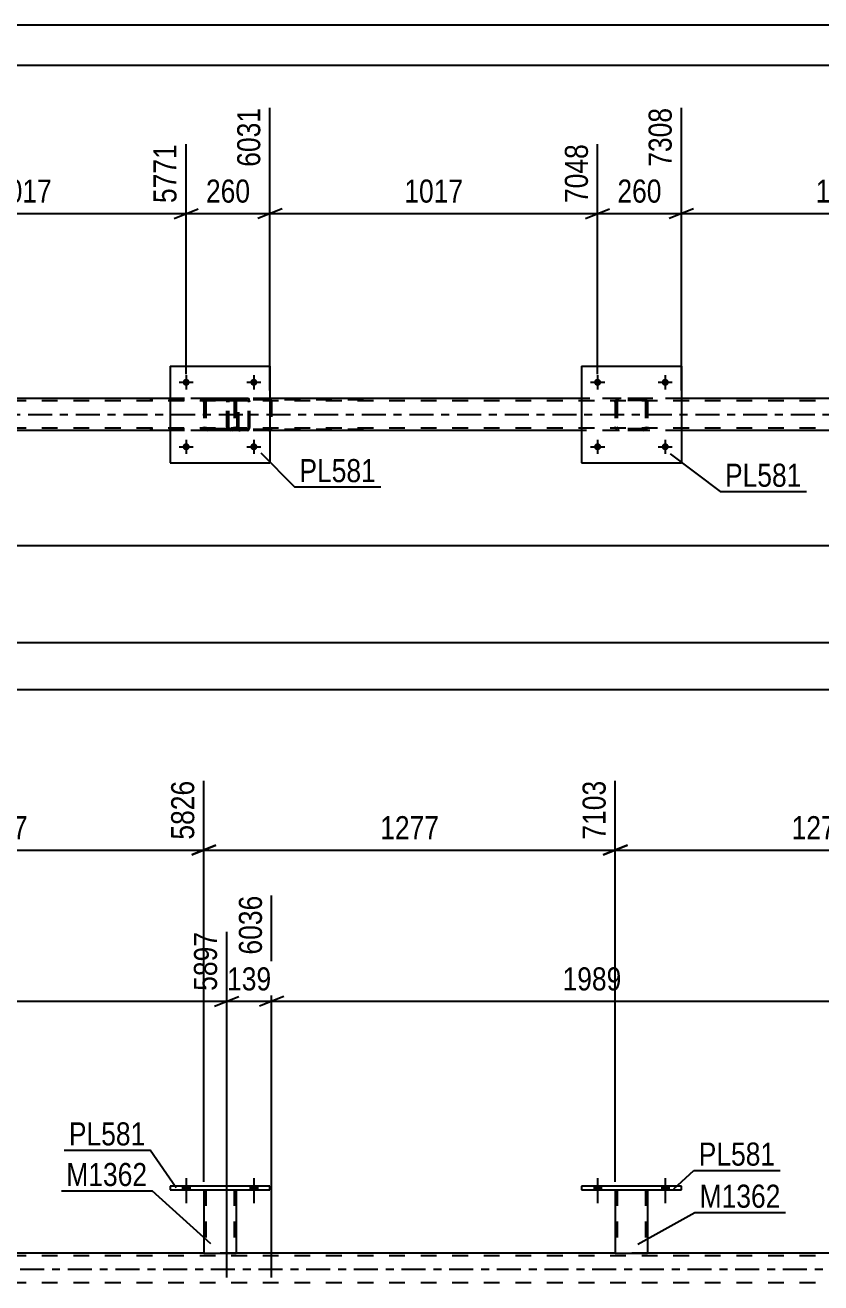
# Model space of a CAD drawing. Header units: millimetres. Extents: x 0 to 841, y 0 to 594.
# Drawn here: x 264.6 to 363.4, y 438 to 594 of the extents above; entities that cross this region are included whole.
import ezdxf

# ---------------------------------------------------------------- set-up
doc = ezdxf.new("R2010")
doc.units = ezdxf.units.MM
doc.linetypes.add('DXK_LINE_DOT2', pattern=[3.9198, 1.9599, -1.9599])
doc.linetypes.add('DXK_LINE_DOT3', pattern=[5.9187, 2.979, -0.9799, 0.9799, -0.9799])
doc.styles.add('Arial Narrow', font='ARIALN.TTF', dxfattribs={"height": 0.2})

# ---------------------------------------------------------------- blocks, each defined once
blk = doc.blocks.new('Unknown-318888822-1135')
at = {"color": 5, "linetype": 'Continuous'}
for p, q in [((841, 594), (0, 594)), ((836, 589), (5, 589))]:
    blk.add_line(p, q, dxfattribs=at)
blk = doc.blocks.new('Part-318888822-5647 - 5512')
at = {"color": 7, "linetype": 'DXK_LINE_DOT2'}
for p, q in [((337.84, 547.21), (337.88, 547.4)), ((337.88, 547.4), (337.84, 547.21)), ((337.84, 547.21), (337.84, 544.17)), ((338.08, 547.21), (338.1, 547.3)), ((338.08, 547.21), (338.08, 544.17)), ((338.1, 547.3), (338.15, 547.38)), ((338.14, 547.66), (338.32, 547.69)), ((338.32, 547.69), (338.14, 547.66)), ((338.15, 547.38), (338.23, 547.43)), ((338.23, 547.43), (338.32, 547.45)), ((341.36, 547.69), (338.32, 547.69)), ((341.36, 547.45), (338.32, 547.45)), ((341.36, 547.69), (341.55, 547.66)), ((341.55, 547.66), (341.36, 547.69)), ((341.36, 547.45), (341.46, 547.43)), ((341.46, 547.43), (341.53, 547.38)), ((341.53, 547.38), (341.59, 547.3)), ((341.59, 547.3), (341.6, 547.21)), ((341.6, 547.21), (341.6, 544.17)), ((341.81, 547.4), (341.84, 547.21)), ((341.84, 547.21), (341.81, 547.4)), ((341.84, 547.21), (341.84, 544.17)), ((337.88, 543.99), (337.84, 544.17)), ((337.84, 544.17), (337.88, 543.99)), ((338.1, 544.08), (338.08, 544.17)), ((338.15, 544), (338.1, 544.08)), ((338.32, 543.69), (338.14, 543.73)), ((338.14, 543.73), (338.32, 543.69)), ((338.23, 543.95), (338.15, 544)), ((338.32, 543.93), (338.23, 543.95)), ((341.36, 543.93), (338.32, 543.93)), ((341.36, 543.69), (338.32, 543.69)), ((341.46, 543.95), (341.36, 543.93)), ((341.55, 543.73), (341.36, 543.69)), ((341.36, 543.69), (341.55, 543.73)), ((341.53, 544), (341.46, 543.95)), ((341.59, 544.08), (341.53, 544)), ((341.6, 544.17), (341.59, 544.08)), ((341.84, 544.17), (341.81, 543.99)), ((341.81, 543.99), (341.84, 544.17))]:
    blk.add_line(p, q, dxfattribs=at)
at = {"color": 7, "linetype": 'DXK_LINE_DOT3'}
blk.add_line((339.84, 545.69), (339.84, 545.69), dxfattribs=at)
at = {"color": 7, "linetype": 'DXK_LINE_DOT2'}
for centre, start, end in [((338.32, 547.21), 112.5, 157.5), ((338.32, 547.21), 112.5, 157.5), ((341.36, 547.21), 22.5, 67.5), ((341.36, 547.21), 22.5, 67.5), ((338.32, 544.17), 202.5, 247.5), ((338.32, 544.17), 202.5, 247.5), ((341.36, 544.17), 292.5, 337.5), ((341.36, 544.17), 292.5, 337.5)]:
    blk.add_arc(centre, 0.48, start, end, dxfattribs=at)
blk = doc.blocks.new('Part-318888822-5641 - 5512')
at = {"color": 7, "linetype": 'DXK_LINE_DOT2'}
for p, q in [((286.76, 547.21), (286.8, 547.4)), ((286.8, 547.4), (286.76, 547.21)), ((286.76, 547.21), (286.76, 544.17)), ((287, 547.21), (287.02, 547.3)), ((287, 547.21), (287, 544.17)), ((287.02, 547.3), (287.07, 547.38)), ((287.06, 547.66), (287.24, 547.69)), ((287.24, 547.69), (287.06, 547.66)), ((287.07, 547.38), (287.15, 547.43)), ((287.15, 547.43), (287.24, 547.45)), ((290.28, 547.69), (287.24, 547.69)), ((290.28, 547.45), (287.24, 547.45)), ((290.28, 547.69), (290.47, 547.66)), ((290.47, 547.66), (290.28, 547.69)), ((290.28, 547.45), (290.38, 547.43)), ((290.38, 547.43), (290.45, 547.38)), ((290.45, 547.38), (290.51, 547.3)), ((290.51, 547.3), (290.52, 547.21)), ((290.52, 547.21), (290.52, 544.17)), ((290.73, 547.4), (290.76, 547.21)), ((290.76, 547.21), (290.73, 547.4)), ((290.76, 547.21), (290.76, 544.17)), ((286.8, 543.99), (286.76, 544.17)), ((286.76, 544.17), (286.8, 543.99)), ((287.02, 544.08), (287, 544.17)), ((287.07, 544), (287.02, 544.08)), ((287.24, 543.69), (287.06, 543.73)), ((287.06, 543.73), (287.24, 543.69)), ((287.15, 543.95), (287.07, 544)), ((287.24, 543.93), (287.15, 543.95)), ((290.28, 543.93), (287.24, 543.93)), ((290.28, 543.69), (287.24, 543.69)), ((290.38, 543.95), (290.28, 543.93)), ((290.47, 543.73), (290.28, 543.69)), ((290.28, 543.69), (290.47, 543.73)), ((290.45, 544), (290.38, 543.95)), ((290.51, 544.08), (290.45, 544)), ((290.52, 544.17), (290.51, 544.08)), ((290.76, 544.17), (290.73, 543.99)), ((290.73, 543.99), (290.76, 544.17))]:
    blk.add_line(p, q, dxfattribs=at)
at = {"color": 7, "linetype": 'DXK_LINE_DOT3'}
blk.add_line((288.76, 545.69), (288.76, 545.69), dxfattribs=at)
at = {"color": 7, "linetype": 'DXK_LINE_DOT2'}
for centre, start, end in [((287.24, 547.21), 112.5, 157.5), ((287.24, 547.21), 112.5, 157.5), ((290.28, 547.21), 22.5, 67.5), ((290.28, 547.21), 22.5, 67.5), ((287.24, 544.17), 202.5, 247.5), ((287.24, 544.17), 202.5, 247.5), ((290.28, 544.17), 292.5, 337.5), ((290.28, 544.17), 292.5, 337.5)]:
    blk.add_arc(centre, 0.48, start, end, dxfattribs=at)
blk = doc.blocks.new('Part-318888822-5646 - 5512')
at = {"color": 2, "linetype": 'Continuous'}
for p, q in [((333.64, 551.69), (333.64, 539.69)), ((333.64, 551.69), (346.04, 551.69)), ((346.04, 551.69), (346.04, 539.69)), ((333.64, 539.69), (346.04, 539.69))]:
    blk.add_line(p, q, dxfattribs=at)
blk = doc.blocks.new('Part-318888822-5719 - 5512')
at = {"color": 7, "linetype": 'DXK_LINE_DOT2'}
for p, q in [((290.94, 547.49), (290.91, 547.37)), ((290.91, 544.01), (290.91, 547.37)), ((291.08, 547.37), (291.09, 547.43)), ((291.08, 544.01), (291.08, 547.37)), ((291.09, 547.43), (291.13, 547.49)), ((291.25, 547.69), (291.12, 547.67)), ((291.13, 547.49), (291.19, 547.52)), ((291.19, 547.52), (291.25, 547.53)), ((306.58, 547.69), (291.25, 547.69)), ((306.58, 547.53), (291.25, 547.53)), ((294.96, 547.67), (294.83, 547.69)), ((294.83, 547.53), (294.89, 547.52)), ((294.89, 547.52), (294.95, 547.49)), ((294.95, 547.49), (294.98, 547.43)), ((294.98, 547.43), (295, 547.37)), ((295, 547.37), (295, 544.01)), ((295.17, 547.37), (295.14, 547.49)), ((295.17, 547.37), (295.17, 544.01)), ((290.91, 544.01), (290.94, 543.89)), ((291.09, 543.95), (291.08, 544.01)), ((291.13, 543.9), (291.09, 543.95)), ((291.12, 543.72), (291.25, 543.69)), ((291.19, 543.86), (291.13, 543.9)), ((291.25, 543.85), (291.19, 543.86)), ((306.58, 543.85), (291.25, 543.85)), ((306.58, 543.69), (291.25, 543.69)), ((294.89, 543.86), (294.83, 543.85)), ((294.83, 543.69), (294.96, 543.72)), ((294.95, 543.9), (294.89, 543.86)), ((294.98, 543.95), (294.95, 543.9)), ((295, 544.01), (294.98, 543.95)), ((295.14, 543.89), (295.17, 544.01))]:
    blk.add_line(p, q, dxfattribs=at)
for centre, start, end in [((291.24, 547.36), 110.7583, 155.68), ((294.84, 547.36), 24.32, 69.2417), ((291.24, 544.03), 204.32, 249.2417), ((294.84, 544.03), 290.7583, 335.68)]:
    blk.add_arc(centre, 0.331, start, end, dxfattribs=at)
blk = doc.blocks.new('Bolt-318888822-5592 - 5512')
at = {"linetype": 'Continuous'}
for points in [[(285, 549.69, -1), (284.12, 549.69, -1)], [(293.4, 549.69, -1), (292.52, 549.69, -1)]]:
    blk.add_hatch(color=1, dxfattribs=at).paths.add_polyline_path(points)
at = {"color": 1, "linetype": 'Continuous'}
for p, q in [((283.68, 549.69), (285.44, 549.69)), ((284.56, 550.57), (284.56, 548.81)), ((292.08, 549.69), (293.84, 549.69)), ((292.96, 550.57), (292.96, 548.81))]:
    blk.add_line(p, q, dxfattribs=at)
blk = doc.blocks.new('Part-318888822-5640 - 5512')
at = {"color": 2, "linetype": 'Continuous'}
for p, q in [((282.56, 551.69), (282.56, 539.69)), ((282.56, 551.69), (294.96, 551.69)), ((294.96, 551.69), (294.96, 539.69)), ((282.56, 539.69), (294.96, 539.69))]:
    blk.add_line(p, q, dxfattribs=at)
blk = doc.blocks.new('Bolt-318888822-5593 - 5512')
at = {"linetype": 'Continuous'}
for points in [[(285, 541.69, -1), (284.12, 541.69, -1)], [(293.4, 541.69, -1), (292.52, 541.69, -1)]]:
    blk.add_hatch(color=1, dxfattribs=at).paths.add_polyline_path(points)
at = {"color": 1, "linetype": 'Continuous'}
for p, q in [((283.68, 541.69), (285.44, 541.69)), ((284.56, 542.57), (284.56, 540.81)), ((292.08, 541.69), (293.84, 541.69)), ((292.96, 542.57), (292.96, 540.81))]:
    blk.add_line(p, q, dxfattribs=at)
blk = doc.blocks.new('Bolt-318888822-5594 - 5512')
at = {"linetype": 'Continuous'}
for points in [[(336.08, 549.69, -1), (335.2, 549.69, -1)], [(344.48, 549.69, -1), (343.6, 549.69, -1)]]:
    blk.add_hatch(color=1, dxfattribs=at).paths.add_polyline_path(points)
at = {"color": 1, "linetype": 'Continuous'}
for p, q in [((334.76, 549.69), (336.52, 549.69)), ((335.64, 550.57), (335.64, 548.81)), ((343.16, 549.69), (344.92, 549.69)), ((344.04, 550.57), (344.04, 548.81))]:
    blk.add_line(p, q, dxfattribs=at)
blk = doc.blocks.new('Bolt-318888822-5595 - 5512')
at = {"linetype": 'Continuous'}
for points in [[(336.08, 541.69, -1), (335.2, 541.69, -1)], [(344.48, 541.69, -1), (343.6, 541.69, -1)]]:
    blk.add_hatch(color=1, dxfattribs=at).paths.add_polyline_path(points)
at = {"color": 1, "linetype": 'Continuous'}
for p, q in [((334.76, 541.69), (336.52, 541.69)), ((335.64, 542.57), (335.64, 540.81)), ((343.16, 541.69), (344.92, 541.69)), ((344.04, 542.57), (344.04, 540.81))]:
    blk.add_line(p, q, dxfattribs=at)
blk = doc.blocks.new('Part-318888822-5718 - 5512')
at = {"color": 7, "linetype": 'DXK_LINE_DOT2'}
for p, q in [((292.19, 547.69), (280.03, 547.69)), ((292.19, 547.45), (280.03, 547.45)), ((289.63, 547.4), (289.59, 547.21)), ((289.59, 544.17), (289.59, 547.21)), ((289.84, 547.21), (289.86, 547.3)), ((289.84, 544.17), (289.84, 547.21)), ((289.86, 547.3), (289.92, 547.38)), ((290.1, 547.69), (289.9, 547.66)), ((289.92, 547.38), (290, 547.43)), ((290, 547.43), (290.1, 547.45)), ((290.91, 547.45), (290.91, 547.69)), ((292.29, 547.66), (292.19, 547.69)), ((292.19, 547.45), (292.24, 547.43)), ((292.24, 547.43), (292.28, 547.38)), ((292.28, 547.38), (292.31, 547.3)), ((292.38, 547.55), (292.29, 547.66)), ((292.31, 547.3), (292.32, 547.21)), ((292.32, 544.17), (292.32, 547.21)), ((292.44, 547.4), (292.38, 547.55)), ((292.46, 547.21), (292.44, 547.4)), ((292.46, 544.17), (292.46, 547.21)), ((292.19, 543.93), (280.03, 543.93)), ((292.19, 543.69), (280.03, 543.69)), ((289.59, 544.17), (289.63, 543.99)), ((289.86, 544.08), (289.84, 544.17)), ((289.92, 544), (289.86, 544.08)), ((289.9, 543.73), (290.1, 543.69)), ((290, 543.95), (289.92, 544)), ((290.1, 543.93), (290, 543.95)), ((290.91, 543.69), (290.91, 543.93)), ((292.24, 543.95), (292.19, 543.93)), ((292.19, 543.69), (292.29, 543.73)), ((292.28, 544), (292.24, 543.95)), ((292.31, 544.08), (292.28, 544)), ((292.29, 543.73), (292.38, 543.83)), ((292.32, 544.17), (292.31, 544.08)), ((292.38, 543.83), (292.44, 543.99)), ((292.44, 543.99), (292.46, 544.17))]:
    blk.add_line(p, q, dxfattribs=at)
for centre, start, end in [((290.08, 547.2), 111.1941, 156.1506), ((290.08, 544.19), 203.8494, 248.8059)]:
    blk.add_arc(centre, 0.492, start, end, dxfattribs=at)
blk = doc.blocks.new('Part-318888822-5782 - 5512')
at = {"color": 7, "linetype": 'DXK_LINE_DOT2'}
for p, q in [((527.31, 547.37), (111.04, 547.37)), ((499.29, 547.69), (180.4, 547.69)), ((294.96, 547.69), (282.56, 547.69)), ((346.04, 547.69), (333.64, 547.69)), ((527.31, 544.01), (111.04, 544.01)), ((294.96, 543.69), (282.56, 543.69)), ((346.04, 543.69), (333.64, 543.69))]:
    blk.add_line(p, q, dxfattribs=at)
at = {"color": 2, "linetype": 'Continuous'}
for p, q in [((282.56, 547.69), (243.88, 547.69)), ((333.64, 547.69), (294.96, 547.69)), ((384.72, 547.69), (346.04, 547.69)), ((282.56, 543.69), (243.88, 543.69)), ((333.64, 543.69), (294.96, 543.69)), ((384.72, 543.69), (346.04, 543.69))]:
    blk.add_line(p, q, dxfattribs=at)
at = {"color": 7, "linetype": 'DXK_LINE_DOT3'}
blk.add_line((111.04, 545.69), (527.31, 545.69), dxfattribs=at)
blk = doc.blocks.new('Bolt-318888822-3902 - 3653')
at = {"linetype": 'Continuous'}
for points in [[(284.12, 449.48), (285, 449.48), (285, 449.96), (284.12, 449.96)], [(292.52, 449.48), (293.4, 449.48), (293.4, 449.96), (292.52, 449.96)]]:
    blk.add_hatch(color=1, dxfattribs=at).paths.add_polyline_path(points)
at = {"color": 1, "linetype": 'Continuous'}
for p, q in [((284.56, 450.96), (284.56, 447.84)), ((292.96, 450.96), (292.96, 447.84)), ((284.12, 449.96), (284.12, 449.48)), ((285, 449.96), (285, 449.48)), ((292.52, 449.96), (292.52, 449.48)), ((293.4, 449.96), (293.4, 449.48))]:
    blk.add_line(p, q, dxfattribs=at)
blk = doc.blocks.new('Part-318888822-3773 - 3653')
at = {"color": 2, "linetype": 'Continuous'}
for p, q in [((333.64, 449.96), (333.64, 449.48)), ((346.04, 449.96), (333.64, 449.96)), ((333.64, 449.48), (346.04, 449.48)), ((346.04, 449.48), (346.04, 449.96))]:
    blk.add_line(p, q, dxfattribs=at)
blk = doc.blocks.new('Part-318888822-3778 - 3653')
at = {"color": 2, "linetype": 'Continuous'}
for p, q in [((337.84, 449.48), (337.84, 441.64)), ((341.84, 449.48), (341.84, 441.64)), ((337.84, 441.64), (341.84, 441.64))]:
    blk.add_line(p, q, dxfattribs=at)
at = {"color": 7, "linetype": 'DXK_LINE_DOT2'}
for p, q in [((337.84, 449.48), (341.84, 449.48)), ((337.84, 449.48), (337.84, 449.48)), ((337.84, 449.48), (337.84, 449.48)), ((338.08, 449.48), (338.08, 441.64)), ((341.6, 449.48), (341.6, 441.64)), ((341.84, 449.48), (341.84, 449.48)), ((341.84, 449.48), (341.84, 449.48)), ((341.55, 441.64), (341.59, 441.64)), ((341.55, 441.64), (341.59, 441.64)), ((341.59, 441.64), (341.6, 441.64)), ((341.59, 441.64), (341.6, 441.64))]:
    blk.add_line(p, q, dxfattribs=at)
blk = doc.blocks.new('Part-318888822-3768 - 3653')
at = {"color": 2, "linetype": 'Continuous'}
for p, q in [((286.76, 449.48), (286.76, 441.64)), ((290.76, 449.48), (290.76, 441.64)), ((286.76, 441.64), (290.76, 441.64))]:
    blk.add_line(p, q, dxfattribs=at)
at = {"color": 7, "linetype": 'DXK_LINE_DOT2'}
for p, q in [((286.76, 449.48), (290.76, 449.48)), ((286.76, 449.48), (286.76, 449.48)), ((286.76, 449.48), (286.76, 449.48)), ((287, 449.48), (287, 441.64)), ((290.52, 449.48), (290.52, 441.64)), ((290.76, 449.48), (290.76, 449.48)), ((290.76, 449.48), (290.76, 449.48)), ((290.47, 441.64), (290.51, 441.64)), ((290.47, 441.64), (290.51, 441.64)), ((290.51, 441.64), (290.52, 441.64)), ((290.51, 441.64), (290.52, 441.64))]:
    blk.add_line(p, q, dxfattribs=at)
blk = doc.blocks.new('Bolt-318888822-3809 - 3653')
at = {"linetype": 'Continuous'}
for points in [[(335.2, 449.48), (336.08, 449.48), (336.08, 449.96), (335.2, 449.96)], [(343.6, 449.48), (344.48, 449.48), (344.48, 449.96), (343.6, 449.96)]]:
    blk.add_hatch(color=1, dxfattribs=at).paths.add_polyline_path(points)
at = {"color": 1, "linetype": 'Continuous'}
for p, q in [((335.64, 450.96), (335.64, 447.84)), ((344.04, 450.96), (344.04, 447.84)), ((335.2, 449.96), (335.2, 449.48)), ((336.08, 449.96), (336.08, 449.48)), ((343.6, 449.96), (343.6, 449.48)), ((344.48, 449.96), (344.48, 449.48))]:
    blk.add_line(p, q, dxfattribs=at)
blk = doc.blocks.new('Bolt-318888822-3810 - 3653')
at = {"linetype": 'Continuous'}
for points in [[(335.2, 449.48), (336.08, 449.48), (336.08, 449.96), (335.2, 449.96)], [(343.6, 449.48), (344.48, 449.48), (344.48, 449.96), (343.6, 449.96)]]:
    blk.add_hatch(color=1, dxfattribs=at).paths.add_polyline_path(points)
at = {"color": 1, "linetype": 'Continuous'}
for p, q in [((335.64, 450.96), (335.64, 447.84)), ((344.04, 450.96), (344.04, 447.84)), ((335.2, 449.96), (335.2, 449.48)), ((336.08, 449.96), (336.08, 449.48)), ((343.6, 449.96), (343.6, 449.48)), ((344.48, 449.96), (344.48, 449.48))]:
    blk.add_line(p, q, dxfattribs=at)
blk = doc.blocks.new('Part-318888822-3887 - 3653')
at = {"color": 2, "linetype": 'Continuous'}
for p, q in [((282.56, 449.96), (282.56, 449.48)), ((294.96, 449.96), (282.56, 449.96)), ((282.56, 449.48), (294.96, 449.48)), ((294.96, 449.48), (294.96, 449.96))]:
    blk.add_line(p, q, dxfattribs=at)
blk = doc.blocks.new('Bolt-318888822-3901 - 3653')
at = {"linetype": 'Continuous'}
for points in [[(284.12, 449.48), (285, 449.48), (285, 449.96), (284.12, 449.96)], [(292.52, 449.48), (293.4, 449.48), (293.4, 449.96), (292.52, 449.96)]]:
    blk.add_hatch(color=1, dxfattribs=at).paths.add_polyline_path(points)
at = {"color": 1, "linetype": 'Continuous'}
for p, q in [((284.56, 450.96), (284.56, 447.84)), ((292.96, 450.96), (292.96, 447.84)), ((284.12, 449.96), (284.12, 449.48)), ((285, 449.96), (285, 449.48)), ((292.52, 449.96), (292.52, 449.48)), ((293.4, 449.96), (293.4, 449.48))]:
    blk.add_line(p, q, dxfattribs=at)
blk = doc.blocks.new('Part-318888822-4171 - 3653')
at = {"color": 2, "linetype": 'Continuous'}
for p, q in [((286.76, 441.64), (239.68, 441.64)), ((337.84, 441.64), (290.76, 441.64)), ((388.92, 441.64), (341.84, 441.64))]:
    blk.add_line(p, q, dxfattribs=at)
at = {"color": 7, "linetype": 'DXK_LINE_DOT2'}
for p, q in [((290.76, 441.64), (286.76, 441.64)), ((341.84, 441.64), (337.84, 441.64)), ((527.31, 441.32), (68.64, 441.32)), ((527.31, 437.96), (68.64, 437.96))]:
    blk.add_line(p, q, dxfattribs=at)
at = {"color": 7, "linetype": 'DXK_LINE_DOT3'}
blk.add_line((68.64, 439.64), (527.31, 439.64), dxfattribs=at)
blk = doc.blocks.new('StraightDimension-318888822-19800 - 5512')
at = {"color": 7, "linetype": 'Continuous'}
for p, q in [((346.04, 548.69), (346.04, 583.74)), ((386.72, 550.69), (386.72, 579.24)), ((347.54, 571.23), (344.54, 570.03)), ((385.22, 570.03), (388.22, 571.23)), ((346.04, 570.63), (386.72, 570.63))]:
    blk.add_line(p, q, dxfattribs=at)
at = {"color": 0, "linetype": 'Continuous'}
blk.add_wipeout([(386.12, 579.84), (381.92, 579.84), (381.92, 571.33), (386.12, 571.33)], dxfattribs=at)
at = {"color": 0}
blk.add_wipeout([(370.64, 571.38), (370.64, 575.58), (362.13, 575.58), (362.13, 571.38)], dxfattribs=at)
at = {"color": 3, "linetype": 'Continuous', "style": 'Arial Narrow'}
blk.add_text('8325', height=2.863, rotation=90.0002, dxfattribs=at).set_placement((385.52, 571.93))
at = {"color": 3, "style": 'Arial Narrow'}
blk.add_text('1017', height=2.863, dxfattribs=at).set_placement((362.73, 571.98))
blk = doc.blocks.new('StraightDimension-318888822-6446 - 5512')
at = {"color": 7, "linetype": 'Continuous'}
blk.add_line((69.12, 517.39), (775.54, 517.39), dxfattribs=at)
blk = doc.blocks.new('StraightDimension-318888822-6467 - 5512')
at = {"color": 7, "linetype": 'Continuous'}
blk.add_line((68.48, 511.57), (776.18, 511.57), dxfattribs=at)
blk = doc.blocks.new('StraightDimension-318888822-6505 - 5512')
at = {"color": 7, "linetype": 'Continuous'}
blk.add_line((69.12, 529.46), (719.22, 529.46), dxfattribs=at)
blk = doc.blocks.new('StraightDimension-318888822-19801 - 5512')
at = {"color": 7, "linetype": 'Continuous'}
for p, q in [((346.04, 548.69), (346.04, 583.74)), ((335.64, 550.69), (335.64, 579.24)), ((334.14, 570.03), (337.14, 571.23)), ((347.54, 571.23), (344.54, 570.03)), ((335.64, 570.63), (346.04, 570.63))]:
    blk.add_line(p, q, dxfattribs=at)
at = {"color": 0}
blk.add_wipeout([(344.19, 571.38), (344.19, 575.58), (337.5, 575.58), (337.5, 571.38)], dxfattribs=at)
at = {"color": 3, "style": 'Arial Narrow'}
blk.add_text('260', height=2.863, dxfattribs=at).set_placement((338.1, 571.98))
at = {"color": 0, "linetype": 'Continuous'}
blk.add_wipeout([(345.44, 584.34), (341.24, 584.34), (341.24, 575.83), (345.44, 575.83)], dxfattribs=at)
at = {"color": 3, "linetype": 'Continuous', "style": 'Arial Narrow'}
blk.add_text('7308', height=2.863, rotation=90.0002, dxfattribs=at).set_placement((344.84, 576.43))
blk = doc.blocks.new('StraightDimension-318888822-19802 - 5512')
at = {"color": 7, "linetype": 'Continuous'}
for p, q in [((294.96, 548.69), (294.96, 583.74)), ((335.64, 550.69), (335.64, 579.24)), ((296.46, 571.23), (293.46, 570.03)), ((334.14, 570.03), (337.14, 571.23)), ((294.96, 570.63), (335.64, 570.63))]:
    blk.add_line(p, q, dxfattribs=at)
at = {"color": 0, "linetype": 'Continuous'}
blk.add_wipeout([(335.04, 579.84), (330.84, 579.84), (330.84, 571.33), (335.04, 571.33)], dxfattribs=at)
at = {"color": 0}
blk.add_wipeout([(319.56, 571.38), (319.56, 575.58), (311.05, 575.58), (311.05, 571.38)], dxfattribs=at)
at = {"color": 3, "linetype": 'Continuous', "style": 'Arial Narrow'}
blk.add_text('7048', height=2.863, rotation=90.0002, dxfattribs=at).set_placement((334.44, 571.93))
at = {"color": 3, "style": 'Arial Narrow'}
blk.add_text('1017', height=2.863, dxfattribs=at).set_placement((311.65, 571.98))
blk = doc.blocks.new('StraightDimension-318888822-19803 - 5512')
at = {"color": 7, "linetype": 'Continuous'}
for p, q in [((294.96, 548.69), (294.96, 583.74)), ((284.56, 550.69), (284.56, 579.24)), ((283.06, 570.03), (286.06, 571.23)), ((296.46, 571.23), (293.46, 570.03)), ((284.56, 570.63), (294.96, 570.63))]:
    blk.add_line(p, q, dxfattribs=at)
at = {"color": 0}
blk.add_wipeout([(293.11, 571.38), (293.11, 575.58), (286.42, 575.58), (286.42, 571.38)], dxfattribs=at)
at = {"color": 3, "style": 'Arial Narrow'}
blk.add_text('260', height=2.863, dxfattribs=at).set_placement((287.02, 571.98))
at = {"color": 0, "linetype": 'Continuous'}
blk.add_wipeout([(294.36, 584.34), (290.16, 584.34), (290.16, 575.83), (294.36, 575.83)], dxfattribs=at)
at = {"color": 3, "linetype": 'Continuous', "style": 'Arial Narrow'}
blk.add_text('6031', height=2.863, rotation=90.0002, dxfattribs=at).set_placement((293.76, 576.43))
blk = doc.blocks.new('StraightDimension-318888822-19804 - 5512')
at = {"color": 7, "linetype": 'Continuous'}
for p, q in [((243.88, 548.69), (243.88, 583.74)), ((284.56, 550.69), (284.56, 579.24)), ((245.38, 571.23), (242.38, 570.03)), ((283.06, 570.03), (286.06, 571.23)), ((243.88, 570.63), (284.56, 570.63))]:
    blk.add_line(p, q, dxfattribs=at)
at = {"color": 0, "linetype": 'Continuous'}
blk.add_wipeout([(283.96, 579.84), (279.76, 579.84), (279.76, 571.33), (283.96, 571.33)], dxfattribs=at)
at = {"color": 0}
blk.add_wipeout([(268.48, 571.38), (268.48, 575.58), (259.97, 575.58), (259.97, 571.38)], dxfattribs=at)
at = {"color": 3, "linetype": 'Continuous', "style": 'Arial Narrow'}
blk.add_text('5771', height=2.863, rotation=90.0002, dxfattribs=at).set_placement((283.36, 571.93))
at = {"color": 3, "style": 'Arial Narrow'}
blk.add_text('1017', height=2.863, dxfattribs=at).set_placement((260.57, 571.98))
blk = doc.blocks.new('StraightDimension-318888822-14587 - 3653')
at = {"color": 7, "linetype": 'Continuous'}
for p, q in [((286.76, 450.48), (286.76, 500.26)), ((337.84, 450.48), (337.84, 500.26)), ((288.26, 492.25), (285.26, 491.05)), ((286.76, 491.65), (337.84, 491.65)), ((336.34, 491.05), (339.34, 492.25))]:
    blk.add_line(p, q, dxfattribs=at)
at = {"color": 0, "linetype": 'Continuous'}
blk.add_wipeout([(337.24, 500.86), (333.04, 500.86), (333.04, 492.35), (337.24, 492.35)], dxfattribs=at)
at = {"color": 0}
blk.add_wipeout([(316.56, 492.4), (316.56, 496.6), (308.05, 496.6), (308.05, 492.4)], dxfattribs=at)
at = {"color": 3, "linetype": 'Continuous', "style": 'Arial Narrow'}
blk.add_text('7103', height=2.863, rotation=90.0002, dxfattribs=at).set_placement((336.64, 492.95))
at = {"color": 3, "style": 'Arial Narrow'}
blk.add_text('1277', height=2.863, dxfattribs=at).set_placement((308.65, 493))
blk = doc.blocks.new('StraightDimension-318888822-14119 - 3653')
at = {"color": 7, "linetype": 'Continuous'}
for p, q in [((295.17, 438.64), (295.17, 486)), ((374.73, 438.64), (374.73, 481.5)), ((296.67, 473.49), (293.67, 472.29)), ((295.17, 472.89), (374.73, 472.89)), ((373.23, 472.29), (376.23, 473.49))]:
    blk.add_line(p, q, dxfattribs=at)
at = {"color": 0, "linetype": 'Continuous'}
blk.add_wipeout([(374.13, 482.1), (369.93, 482.1), (369.93, 473.59), (374.13, 473.59)], dxfattribs=at)
at = {"color": 0}
blk.add_wipeout([(339.2, 473.64), (339.2, 477.84), (330.69, 477.84), (330.69, 473.64)], dxfattribs=at)
at = {"color": 3, "linetype": 'Continuous', "style": 'Arial Narrow'}
blk.add_text('8025', height=2.863, rotation=90.0002, dxfattribs=at).set_placement((373.53, 474.19))
at = {"color": 3, "style": 'Arial Narrow'}
blk.add_text('1989', height=2.863, dxfattribs=at).set_placement((331.29, 474.24))
blk = doc.blocks.new('StraightDimension-318888822-14120 - 3653')
at = {"color": 7, "linetype": 'Continuous'}
for p, q in [((295.17, 438.64), (295.17, 486)), ((289.59, 438.64), (289.59, 481.5)), ((288.09, 472.29), (291.09, 473.49)), ((289.59, 472.89), (295.17, 472.89)), ((296.67, 473.49), (293.67, 472.29))]:
    blk.add_line(p, q, dxfattribs=at)
at = {"color": 0}
blk.add_wipeout([(295.72, 473.64), (295.72, 477.84), (289.04, 477.84), (289.04, 473.64)], dxfattribs=at)
at = {"color": 3, "style": 'Arial Narrow'}
blk.add_text('139', height=2.863, dxfattribs=at).set_placement((289.64, 474.24))
at = {"color": 0, "linetype": 'Continuous'}
blk.add_wipeout([(294.57, 486.6), (290.37, 486.6), (290.37, 478.09), (294.57, 478.09)], dxfattribs=at)
at = {"color": 3, "linetype": 'Continuous', "style": 'Arial Narrow'}
blk.add_text('6036', height=2.863, rotation=90.0002, dxfattribs=at).set_placement((293.97, 478.69))
blk = doc.blocks.new('StraightDimension-318888822-14121 - 3653')
at = {"color": 7, "linetype": 'Continuous'}
for p, q in [((210.03, 438.64), (210.03, 486)), ((289.59, 438.64), (289.59, 481.5)), ((211.53, 473.49), (208.53, 472.29)), ((210.03, 472.89), (289.59, 472.89)), ((288.09, 472.29), (291.09, 473.49))]:
    blk.add_line(p, q, dxfattribs=at)
at = {"color": 0, "linetype": 'Continuous'}
blk.add_wipeout([(288.99, 482.1), (284.79, 482.1), (284.79, 473.59), (288.99, 473.59)], dxfattribs=at)
at = {"color": 0}
blk.add_wipeout([(254.07, 473.64), (254.07, 477.84), (245.56, 477.84), (245.56, 473.64)], dxfattribs=at)
at = {"color": 3, "linetype": 'Continuous', "style": 'Arial Narrow'}
blk.add_text('5897', height=2.863, rotation=90.0002, dxfattribs=at).set_placement((288.39, 474.19))
at = {"color": 3, "style": 'Arial Narrow'}
blk.add_text('1989', height=2.863, dxfattribs=at).set_placement((246.16, 474.24))
blk = doc.blocks.new('StraightDimension-318888822-14586 - 3653')
at = {"color": 7, "linetype": 'Continuous'}
for p, q in [((337.84, 450.48), (337.84, 500.26)), ((388.92, 450.48), (388.92, 500.26)), ((339.34, 492.25), (336.34, 491.05)), ((337.84, 491.65), (388.92, 491.65)), ((387.42, 491.05), (390.42, 492.25))]:
    blk.add_line(p, q, dxfattribs=at)
at = {"color": 0, "linetype": 'Continuous'}
blk.add_wipeout([(388.32, 500.86), (384.12, 500.86), (384.12, 492.35), (388.32, 492.35)], dxfattribs=at)
at = {"color": 0}
blk.add_wipeout([(367.64, 492.4), (367.64, 496.6), (359.13, 496.6), (359.13, 492.4)], dxfattribs=at)
at = {"color": 3, "linetype": 'Continuous', "style": 'Arial Narrow'}
blk.add_text('8380', height=2.863, rotation=90.0002, dxfattribs=at).set_placement((387.72, 492.95))
at = {"color": 3, "style": 'Arial Narrow'}
blk.add_text('1277', height=2.863, dxfattribs=at).set_placement((359.73, 493))
blk = doc.blocks.new('StraightDimension-318888822-14588 - 3653')
at = {"color": 7, "linetype": 'Continuous'}
for p, q in [((235.68, 450.48), (235.68, 500.26)), ((286.76, 450.48), (286.76, 500.26)), ((237.18, 492.25), (234.18, 491.05)), ((235.68, 491.65), (286.76, 491.65)), ((285.26, 491.05), (288.26, 492.25))]:
    blk.add_line(p, q, dxfattribs=at)
at = {"color": 0, "linetype": 'Continuous'}
blk.add_wipeout([(286.16, 500.86), (281.96, 500.86), (281.96, 492.35), (286.16, 492.35)], dxfattribs=at)
at = {"color": 0}
blk.add_wipeout([(265.48, 492.4), (265.48, 496.6), (256.97, 496.6), (256.97, 492.4)], dxfattribs=at)
at = {"color": 3, "linetype": 'Continuous', "style": 'Arial Narrow'}
blk.add_text('5826', height=2.863, rotation=90.0002, dxfattribs=at).set_placement((285.56, 492.95))
at = {"color": 3, "style": 'Arial Narrow'}
blk.add_text('1277', height=2.863, dxfattribs=at).set_placement((257.57, 493))
blk = doc.blocks.new('Mark-318888822-5642 - 5512')
at = {"color": 0}
blk.add_wipeout([(360.96, 536.73), (360.96, 539.73), (351.46, 539.73), (351.46, 536.73)], dxfattribs=at)
blk.add_wipeout([(360.96, 536.73), (360.96, 539.73), (351.46, 539.73), (351.46, 536.73)], dxfattribs=at)
at = {"color": 30, "linetype": 'Continuous'}
for p, q in [((344.65, 540.81), (350.86, 536.13)), ((350.86, 536.13), (361.56, 536.13))]:
    blk.add_line(p, q, dxfattribs=at)
at = {"color": 3, "style": 'Arial Narrow'}
blk.add_text('PL581', height=2.863, dxfattribs=at).set_placement((351.46, 536.73))
blk = doc.blocks.new('Mark-318888822-5636 - 5512')
at = {"color": 0}
blk.add_wipeout([(308.12, 537.3), (308.12, 540.3), (298.62, 540.3), (298.62, 537.3)], dxfattribs=at)
blk.add_wipeout([(308.12, 537.3), (308.12, 540.3), (298.62, 540.3), (298.62, 537.3)], dxfattribs=at)
at = {"color": 30, "linetype": 'Continuous'}
for p, q in [((293.84, 540.94), (298.02, 536.7)), ((298.02, 536.7), (308.72, 536.7))]:
    blk.add_line(p, q, dxfattribs=at)
at = {"color": 3, "style": 'Arial Narrow'}
blk.add_text('PL581', height=2.863, dxfattribs=at).set_placement((298.62, 537.3))
blk = doc.blocks.new('Mark-318888822-3769 - 3653')
at = {"color": 0}
blk.add_wipeout([(357.71, 452.5), (357.71, 455.5), (348.2, 455.5), (348.2, 452.5)], dxfattribs=at)
blk.add_wipeout([(357.71, 452.5), (357.71, 455.5), (348.2, 455.5), (348.2, 452.5)], dxfattribs=at)
at = {"color": 30, "linetype": 'Continuous'}
for p, q in [((345.11, 449.64), (347.6, 451.9)), ((347.6, 451.9), (358.31, 451.9))]:
    blk.add_line(p, q, dxfattribs=at)
at = {"color": 3, "style": 'Arial Narrow'}
blk.add_text('PL581', height=2.863, dxfattribs=at).set_placement((348.2, 452.5))
blk = doc.blocks.new('Mark-318888822-3774 - 3653')
at = {"color": 0}
blk.add_wipeout([(358.36, 447.28), (358.36, 450.28), (348.31, 450.28), (348.31, 447.28)], dxfattribs=at)
blk.add_wipeout([(358.36, 447.28), (358.36, 450.28), (348.31, 450.28), (348.31, 447.28)], dxfattribs=at)
at = {"color": 30, "linetype": 'Continuous'}
for p, q in [((340.62, 442.74), (347.71, 446.68)), ((347.71, 446.68), (358.96, 446.68))]:
    blk.add_line(p, q, dxfattribs=at)
at = {"color": 3, "style": 'Arial Narrow'}
blk.add_text('M1362', height=2.863, dxfattribs=at).set_placement((348.31, 447.28))
blk = doc.blocks.new('Mark-318888822-3764 - 3653')
at = {"color": 0}
blk.add_wipeout([(279.73, 449.97), (279.73, 452.97), (269.68, 452.97), (269.68, 449.97)], dxfattribs=at)
blk.add_wipeout([(279.73, 449.97), (279.73, 452.97), (269.68, 452.97), (269.68, 449.97)], dxfattribs=at)
at = {"color": 30, "linetype": 'Continuous'}
for p in [(269.08, 449.37), (287.61, 442.81)]:
    blk.add_line(p, (280.33, 449.37), dxfattribs=at)
at = {"color": 3, "style": 'Arial Narrow'}
blk.add_text('M1362', height=2.863, dxfattribs=at).set_placement((269.68, 449.97))
blk = doc.blocks.new('Mark-318888822-3883 - 3653')
at = {"color": 0}
blk.add_wipeout([(279.5, 455.01), (279.5, 458.01), (270, 458.01), (270, 455.01)], dxfattribs=at)
blk.add_wipeout([(279.5, 455.01), (279.5, 458.01), (270, 458.01), (270, 455.01)], dxfattribs=at)
at = {"color": 30, "linetype": 'Continuous'}
for p in [(269.4, 454.41), (283.31, 449.73)]:
    blk.add_line(p, (280.1, 454.41), dxfattribs=at)
at = {"color": 3, "style": 'Arial Narrow'}
blk.add_text('PL581', height=2.863, dxfattribs=at).set_placement((270, 455.01))

msp = doc.modelspace()

# ---------------------------------------------------------------- block references
for name in ['Unknown-318888822-1135', 'Part-318888822-5640 - 5512', 'Part-318888822-5646 - 5512', 'Part-318888822-5782 - 5512', 'Bolt-318888822-5592 - 5512', 'Bolt-318888822-5594 - 5512', 'Part-318888822-5718 - 5512', 'Part-318888822-5641 - 5512', 'Part-318888822-5719 - 5512', 'Part-318888822-5647 - 5512', 'Bolt-318888822-5593 - 5512', 'Bolt-318888822-5595 - 5512', 'Bolt-318888822-3902 - 3653', 'Bolt-318888822-3901 - 3653', 'Bolt-318888822-3809 - 3653', 'Bolt-318888822-3810 - 3653', 'Part-318888822-3887 - 3653', 'Part-318888822-3768 - 3653', 'Part-318888822-3773 - 3653', 'Part-318888822-3778 - 3653', 'Part-318888822-4171 - 3653']:
    msp.add_blockref(name, (0, 0))

# ---------------------------------------------------------------- next in the draw order: block references
for name in ['StraightDimension-318888822-19800 - 5512', 'StraightDimension-318888822-6446 - 5512', 'StraightDimension-318888822-14587 - 3653']:
    msp.add_blockref(name, (0, 0))

# ---------------------------------------------------------------- next in the draw order: block references
for name in ['StraightDimension-318888822-19801 - 5512', 'StraightDimension-318888822-6467 - 5512', 'StraightDimension-318888822-14119 - 3653']:
    msp.add_blockref(name, (0, 0))

# ---------------------------------------------------------------- next in the draw order: block references
for name in ['StraightDimension-318888822-19802 - 5512', 'StraightDimension-318888822-6505 - 5512', 'StraightDimension-318888822-14586 - 3653', 'StraightDimension-318888822-14120 - 3653']:
    msp.add_blockref(name, (0, 0))

# ---------------------------------------------------------------- next in the draw order: block references
for name in ['StraightDimension-318888822-19803 - 5512', 'Mark-318888822-5636 - 5512', 'Mark-318888822-5642 - 5512', 'StraightDimension-318888822-14121 - 3653', 'Mark-318888822-3769 - 3653']:
    msp.add_blockref(name, (0, 0))

# ---------------------------------------------------------------- next in the draw order: block references
for name in ['StraightDimension-318888822-19804 - 5512', 'StraightDimension-318888822-14588 - 3653', 'Mark-318888822-3774 - 3653']:
    msp.add_blockref(name, (0, 0))

# ---------------------------------------------------------------- next in the draw order: block references
msp.add_blockref('Mark-318888822-3764 - 3653', (0, 0))

# ---------------------------------------------------------------- next in the draw order: block references
msp.add_blockref('Mark-318888822-3883 - 3653', (0, 0))

doc.saveas('drawing.dxf')
